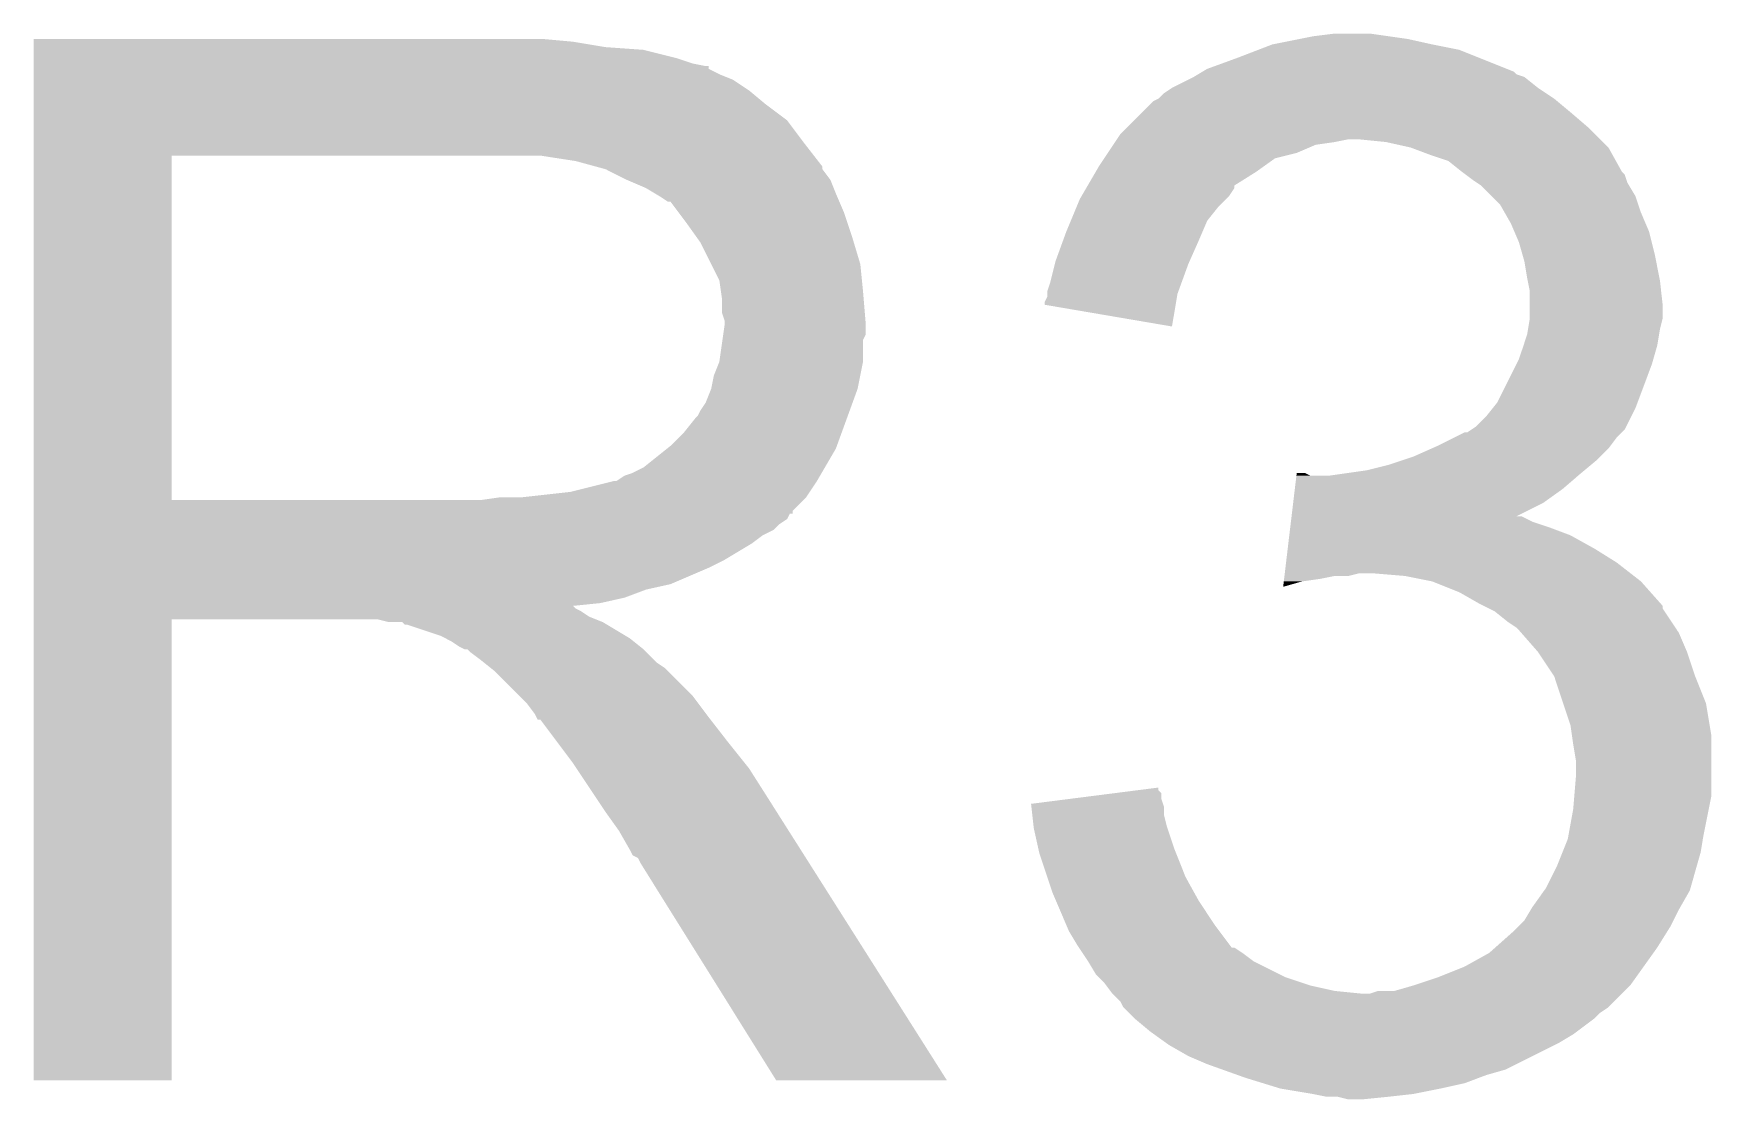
# Model space of a CAD drawing. Extents: x -0.05 to 0.95, y -0.15 to 2.1.
# Drawn here: x 0.675 to 0.7369, y 0.5293 to 0.5686 of the extents above; entities that cross this region are included whole.
import ezdxf

# ---------------------------------------------------------------- set-up
doc = ezdxf.new("R2010")
doc.units = 0
doc.layers.add('BOOST_CLICK_V100A_GTO', color=14, linetype='CONTINUOUS')

msp = doc.modelspace()

# ---------------------------------------------------------------- linework, layer by layer
at = {"layer": 'BOOST_CLICK_V100A_GTO'}
for points in [[(0.675001, 0.5683), (0.675001, 0.5684), (0.6949, 0.5683), (0.6938, 0.5684)], [(0.675001, 0.5681), (0.675001, 0.5683), (0.6961, 0.5681), (0.6949, 0.5683)], [(0.7207, 0.5682), (0.7217, 0.5684), (0.7266, 0.5682), (0.7257, 0.5684)], [(0.7217, 0.5684), (0.7222, 0.5685), (0.7257, 0.5684), (0.725, 0.5685)], [(0.7222, 0.5685), (0.723, 0.5686), (0.725, 0.5685), (0.7243, 0.5686)], [(0.675001, 0.568), (0.675001, 0.5681), (0.6975, 0.568), (0.6961, 0.5681)], [(0.675001, 0.5677), (0.675001, 0.568), (0.6987, 0.5677), (0.6975, 0.568)], [(0.675001, 0.5675), (0.675001, 0.5677), (0.6993, 0.5675), (0.6987, 0.5677)], [(0.7183, 0.5673), (0.7194, 0.5677), (0.72935, 0.5673), (0.72835, 0.5677)], [(0.7194, 0.5677), (0.72018, 0.568), (0.72835, 0.5677), (0.7276, 0.568)], [(0.72018, 0.568), (0.7207, 0.5682), (0.7276, 0.568), (0.7266, 0.5682)], [(0.675001, 0.5674), (0.675001, 0.5675), (0.6998, 0.5674), (0.6993, 0.5675)], [(0.675001, 0.567399), (0.675001, 0.5674), (0.6999, 0.567399), (0.6998, 0.5674)], [(0.675001, 0.5673), (0.675001, 0.567399), (0.699901, 0.5673), (0.6999, 0.567399)], [(0.675001, 0.5671), (0.675001, 0.5673), (0.7003, 0.5671), (0.699901, 0.5673)], [(0.675001, 0.5669), (0.675001, 0.5671), (0.7008, 0.5669), (0.7003, 0.5671)], [(0.7178, 0.567), (0.717966, 0.5671), (0.73, 0.567), (0.7297, 0.5671)], [(0.717966, 0.5671), (0.718133, 0.5672), (0.7297, 0.5671), (0.7296, 0.5672)], [(0.718133, 0.5672), (0.7183, 0.5673), (0.7296, 0.5672), (0.72935, 0.5673)], [(0.675001, 0.5665), (0.675001, 0.5669), (0.7014, 0.5665), (0.7008, 0.5669)], [(0.675001, 0.566), (0.675001, 0.5665), (0.702, 0.566), (0.7014, 0.5665)], [(0.7165, 0.5662), (0.7167, 0.5664), (0.7311, 0.5662), (0.7308, 0.5664)], [(0.7167, 0.5664), (0.717, 0.5666), (0.7308, 0.5664), (0.7305, 0.5666)], [(0.717, 0.5666), (0.7178, 0.567), (0.7305, 0.5666), (0.73, 0.567)], [(0.675001, 0.5654), (0.675001, 0.566), (0.7028, 0.5654), (0.702, 0.566)], [(0.7159, 0.5657), (0.7163, 0.5661), (0.7317, 0.5657), (0.73122, 0.5661)], [(0.7163, 0.5661), (0.7165, 0.5662), (0.73122, 0.5661), (0.7311, 0.5662)], [(0.675001, 0.5646), (0.675001, 0.5654), (0.7034, 0.5646), (0.7028, 0.5654)], [(0.7153, 0.5651), (0.7159, 0.5657), (0.7324, 0.5651), (0.7317, 0.5657)], [(0.675001, 0.5641), (0.675001, 0.5646), (0.703789, 0.5641), (0.7034, 0.5646)], [(0.714833, 0.5645), (0.7149, 0.5646), (0.7223, 0.5645), (0.723, 0.5646)], [(0.7149, 0.5646), (0.714967, 0.5647), (0.723, 0.5646), (0.7235, 0.5647)], [(0.714967, 0.5647), (0.7151, 0.5649), (0.7328, 0.5647), (0.7326, 0.5649)], [(0.7151, 0.5649), (0.7153, 0.5651), (0.7326, 0.5649), (0.7324, 0.5651)], [(0.7249, 0.5646), (0.7239, 0.5647), (0.7329, 0.5646), (0.7328, 0.5647)], [(0.7258, 0.5644), (0.7249, 0.5646), (0.7331, 0.5644), (0.7329, 0.5646)], [(0.675001, 0.564099), (0.675001, 0.5641), (0.6801, 0.564099), (0.6922, 0.5641)], [(0.675001, 0.551401), (0.675001, 0.564099), (0.6801, 0.551401), (0.6801, 0.564099)], [(0.695, 0.5639), (0.6937, 0.5641), (0.703944, 0.5639), (0.703789, 0.5641)], [(0.7143, 0.5637), (0.7145, 0.564), (0.72038, 0.5637), (0.7208, 0.564)], [(0.7145, 0.564), (0.714633, 0.5642), (0.7208, 0.564), (0.7216, 0.5642)], [(0.714633, 0.5642), (0.714833, 0.5645), (0.7216, 0.5642), (0.7223, 0.5645)], [(0.7266, 0.5641), (0.7258, 0.5644), (0.733267, 0.5641), (0.7331, 0.5644)], [(0.7272, 0.5639), (0.7266, 0.5641), (0.733378, 0.5639), (0.733267, 0.5641)], [(0.695734, 0.5637), (0.695, 0.5639), (0.7041, 0.5637), (0.703944, 0.5639)], [(0.6961, 0.5636), (0.695734, 0.5637), (0.7041, 0.5636), (0.7041, 0.5637)], [(0.6969, 0.5632), (0.696101, 0.5636), (0.7044, 0.5632), (0.7041, 0.5636)], [(0.713891, 0.562999), (0.714183, 0.5635), (0.7193, 0.562999), (0.7201, 0.5635)], [(0.714183, 0.5635), (0.7143, 0.5637), (0.7201, 0.5635), (0.72038, 0.5637)], [(0.7277, 0.5635), (0.7272, 0.5639), (0.7336, 0.5635), (0.733378, 0.5639)], [(0.727834, 0.5634), (0.7277, 0.5635), (0.7337, 0.5634), (0.7336, 0.5635)], [(0.7281, 0.5632), (0.727834, 0.5634), (0.733767, 0.5632), (0.7337, 0.5634)], [(0.6976, 0.5629), (0.6969, 0.5632), (0.70452, 0.5629), (0.7044, 0.5632)], [(0.697933, 0.5627), (0.6976, 0.5629), (0.7046, 0.5627), (0.70452, 0.5629)], [(0.6981, 0.5626), (0.697933, 0.5627), (0.704643, 0.5626), (0.7046, 0.5627)], [(0.713658, 0.5626), (0.713833, 0.5629), (0.7191, 0.5626), (0.7193, 0.5629)], [(0.713833, 0.5629), (0.713891, 0.562999), (0.7193, 0.5629), (0.7193, 0.562999)], [(0.72825, 0.5631), (0.7281, 0.5632), (0.7338, 0.5631), (0.733767, 0.5632)], [(0.7284, 0.563), (0.72825, 0.5631), (0.73386, 0.563), (0.7338, 0.5631)], [(0.7288, 0.5626), (0.7284, 0.563), (0.7341, 0.5626), (0.73386, 0.563)], [(0.6984, 0.5624), (0.6981, 0.5626), (0.704729, 0.5624), (0.704643, 0.5626)], [(0.6988, 0.562), (0.6985, 0.5624), (0.7049, 0.562), (0.704729, 0.5624)], [(0.713267, 0.5617), (0.713475, 0.5622), (0.7183, 0.5617), (0.7187, 0.5622)], [(0.713475, 0.5622), (0.7136, 0.5625), (0.7187, 0.5622), (0.719, 0.5625)], [(0.7136, 0.5625), (0.713658, 0.5626), (0.719, 0.5625), (0.7191, 0.5626)], [(0.7291, 0.5623), (0.7288, 0.5626), (0.7342, 0.5623), (0.7341, 0.5626)], [(0.729271, 0.562), (0.7291, 0.5623), (0.7343, 0.562), (0.7342, 0.5623)], [(0.6991, 0.5616), (0.6988, 0.562), (0.705033, 0.5616), (0.7049, 0.562)], [(0.699457, 0.5611), (0.6991, 0.5616), (0.7052, 0.5611), (0.705033, 0.5616)], [(0.7131, 0.5613), (0.713267, 0.5617), (0.718128, 0.5613), (0.7183, 0.5617)], [(0.7295, 0.5616), (0.729271, 0.562), (0.734471, 0.5616), (0.7343, 0.562)], [(0.729629, 0.5613), (0.7295, 0.5616), (0.7346, 0.5613), (0.734471, 0.5616)], [(0.6996, 0.5609), (0.699457, 0.5611), (0.70526, 0.5609), (0.7052, 0.5611)], [(0.7, 0.5601), (0.6996, 0.5609), (0.7055, 0.5601), (0.70526, 0.5609)], [(0.7127, 0.5602), (0.712991, 0.561), (0.717644, 0.5602), (0.718, 0.561)], [(0.712991, 0.561), (0.7131, 0.5613), (0.718, 0.561), (0.718128, 0.5613)], [(0.7298, 0.5609), (0.729629, 0.5613), (0.7347, 0.5609), (0.7346, 0.5613)], [(0.729914, 0.5605), (0.7298, 0.5609), (0.7348, 0.5605), (0.7347, 0.5609)], [(0.712675, 0.5601), (0.7127, 0.5602), (0.7176, 0.5601), (0.717644, 0.5602)], [(0.73, 0.5602), (0.729914, 0.5605), (0.73486, 0.5602), (0.7348, 0.5605)], [(0.7301, 0.5596), (0.73, 0.5602), (0.73498, 0.5596), (0.73486, 0.5602)], [(0.7003, 0.5595), (0.7, 0.5601), (0.70556, 0.5595), (0.7055, 0.5601)], [(0.7125, 0.5594), (0.712675, 0.5601), (0.717345, 0.5594), (0.7176, 0.5601)], [(0.73012, 0.5595), (0.7301, 0.5596), (0.735, 0.5595), (0.73498, 0.5596)], [(0.700357, 0.5591), (0.7003, 0.5595), (0.7056, 0.5591), (0.70556, 0.5595)], [(0.7004, 0.5588), (0.700357, 0.5591), (0.705625, 0.5588), (0.7056, 0.5591)], [(0.7124, 0.5591), (0.7125, 0.5594), (0.717236, 0.5591), (0.717345, 0.5594)], [(0.7124, 0.559), (0.7124, 0.5591), (0.7172, 0.559), (0.717236, 0.5591)], [(0.7124, 0.5589), (0.7124, 0.559), (0.717183, 0.5589), (0.7172, 0.559)], [(0.7302, 0.5591), (0.73012, 0.5595), (0.735044, 0.5591), (0.735, 0.5595)], [(0.7302, 0.5586), (0.7302, 0.5591), (0.7351, 0.5586), (0.735044, 0.5591)], [(0.7004, 0.5583), (0.7004, 0.5588), (0.705667, 0.5583), (0.705625, 0.5588)], [(0.7123, 0.5587), (0.7124, 0.5589), (0.71715, 0.5587), (0.717183, 0.5589)], [(0.7123, 0.558601), (0.7123, 0.5587), (0.717133, 0.558601), (0.71715, 0.5587)], [(0.716999, 0.5578), (0.7123, 0.558601), (0.716999, 0.5578), (0.717133, 0.558601)], [(0.7302, 0.5581), (0.7302, 0.5586), (0.7351, 0.5581), (0.7351, 0.5586)], [(0.7005, 0.558), (0.7004, 0.5583), (0.705692, 0.558), (0.705667, 0.5583)], [(0.700443, 0.5575), (0.7005, 0.5579), (0.7057, 0.5575), (0.7057, 0.5579)], [(0.7005, 0.5579), (0.7005, 0.558), (0.7057, 0.5579), (0.705692, 0.558)], [(0.730133, 0.5577), (0.7302, 0.5581), (0.735, 0.5577), (0.7351, 0.5581)], [(0.7003, 0.5565), (0.700414, 0.5573), (0.7056, 0.5565), (0.7056, 0.5573)], [(0.700414, 0.5573), (0.700443, 0.5575), (0.7056, 0.5573), (0.7057, 0.5575)], [(0.729967, 0.5571), (0.7301, 0.5575), (0.7349, 0.5571), (0.734967, 0.5575)], [(0.7301, 0.5575), (0.730133, 0.5577), (0.734967, 0.5575), (0.735, 0.5577)], [(0.7001, 0.556), (0.7003, 0.5565), (0.7055, 0.556), (0.7056, 0.5565)], [(0.7297, 0.5564), (0.7298, 0.5566), (0.7347, 0.5564), (0.734757, 0.5566)], [(0.7298, 0.5566), (0.729967, 0.5571), (0.734757, 0.5566), (0.7349, 0.5571)], [(0.7, 0.5555), (0.7001, 0.556), (0.7054, 0.5555), (0.7055, 0.556)], [(0.729, 0.555), (0.7297, 0.5564), (0.734175, 0.555), (0.7347, 0.5564)], [(0.6998, 0.555), (0.7, 0.5555), (0.705218, 0.555), (0.7054, 0.5555)], [(0.6995, 0.5545), (0.6996, 0.5547), (0.705036, 0.5545), (0.705109, 0.5547)], [(0.6996, 0.5547), (0.6998, 0.555), (0.705109, 0.5547), (0.705218, 0.555)], [(0.7286, 0.5545), (0.72884, 0.5548), (0.73395, 0.5545), (0.7341, 0.5548)], [(0.72884, 0.5548), (0.729, 0.555), (0.7341, 0.5548), (0.734175, 0.555)], [(0.699, 0.5539), (0.6994, 0.5544), (0.704818, 0.5539), (0.705, 0.5544)], [(0.6994, 0.5544), (0.6995, 0.5545), (0.705, 0.5544), (0.705036, 0.5545)], [(0.72805, 0.554), (0.7282, 0.5541), (0.7337, 0.554), (0.73375, 0.5541)], [(0.7282, 0.5541), (0.7286, 0.5545), (0.73375, 0.5541), (0.73395, 0.5545)], [(0.698375, 0.5533), (0.6985, 0.5534), (0.7046, 0.5533), (0.704636, 0.5534)], [(0.6985, 0.5534), (0.699, 0.5539), (0.704636, 0.5534), (0.704818, 0.5539)], [(0.726575, 0.5533), (0.7268, 0.5534), (0.7331, 0.5533), (0.733175, 0.5534)], [(0.7268, 0.5534), (0.7274, 0.5537), (0.733175, 0.5534), (0.7334, 0.5537)], [(0.7274, 0.5537), (0.7278, 0.5539), (0.7334, 0.5537), (0.7336, 0.5539)], [(0.7279, 0.5539), (0.72805, 0.554), (0.7336, 0.5539), (0.7337, 0.554)], [(0.6975, 0.5526), (0.698375, 0.5533), (0.704192, 0.5526), (0.7046, 0.5533)], [(0.725, 0.5527), (0.7256, 0.5529), (0.73246, 0.5527), (0.7327, 0.5529)], [(0.7256, 0.5529), (0.7259, 0.553), (0.7327, 0.5529), (0.7328, 0.553)], [(0.7259, 0.553), (0.726575, 0.5533), (0.7328, 0.553), (0.7331, 0.5533)], [(0.6965, 0.5521), (0.6968, 0.5523), (0.7039, 0.5521), (0.704017, 0.5523)], [(0.6968, 0.5523), (0.6971, 0.5524), (0.704017, 0.5523), (0.704075, 0.5524)], [(0.6971, 0.5524), (0.6975, 0.5526), (0.704075, 0.5524), (0.704192, 0.5526)], [(0.721529, 0.5518), (0.721589, 0.5523), (0.7314, 0.5518), (0.731983, 0.5523)], [(0.721589, 0.5523), (0.721601, 0.5524), (0.7221, 0.5523), (0.7219, 0.5524)], [(0.721601, 0.5524), (0.721601, 0.5524), (0.7219, 0.5524), (0.721601, 0.5524)], [(0.7228, 0.5523), (0.7235, 0.5524), (0.731983, 0.5523), (0.7321, 0.5524)], [(0.7235, 0.5524), (0.7242, 0.5525), (0.7321, 0.5524), (0.73222, 0.5525)], [(0.7242, 0.5525), (0.725, 0.5527), (0.73222, 0.5525), (0.73246, 0.5527)], [(0.693, 0.5515), (0.6948, 0.5517), (0.7035, 0.5515), (0.703633, 0.5517)], [(0.6948, 0.5517), (0.6964, 0.5521), (0.703633, 0.5517), (0.7039, 0.5521)], [(0.72147, 0.5513), (0.721529, 0.5518), (0.7307, 0.5513), (0.7314, 0.5518)], [(0.675001, 0.5514), (0.675001, 0.551401), (0.6915, 0.5514), (0.6801, 0.551401)], [(0.675001, 0.551), (0.675001, 0.5514), (0.703, 0.551), (0.7034, 0.5514)], [(0.675001, 0.5509), (0.675001, 0.551), (0.702999, 0.5509), (0.703, 0.551)], [(0.6915, 0.5514), (0.692199, 0.5515), (0.7034, 0.5514), (0.7035, 0.5515)], [(0.72141, 0.5508), (0.72147, 0.5513), (0.729704, 0.5508), (0.7307, 0.5513)], [(0.675001, 0.550899), (0.675001, 0.5509), (0.7029, 0.550899), (0.702999, 0.5509)], [(0.675001, 0.5507), (0.675001, 0.550899), (0.7028, 0.5507), (0.7029, 0.550899)], [(0.675001, 0.5505), (0.675001, 0.5507), (0.7025, 0.5505), (0.7028, 0.5507)], [(0.675001, 0.5503), (0.675001, 0.5505), (0.7023, 0.5503), (0.7025, 0.5505)], [(0.675001, 0.5501), (0.675001, 0.5503), (0.7019, 0.5501), (0.7023, 0.5503)], [(0.721326, 0.5501), (0.721362, 0.5504), (0.7317, 0.5501), (0.7309, 0.5504)], [(0.721362, 0.5504), (0.721386, 0.5506), (0.7309, 0.5504), (0.7303, 0.5506)], [(0.721386, 0.5506), (0.72141, 0.5508), (0.7303, 0.5506), (0.7299, 0.5508)], [(0.72141, 0.5508), (0.72141, 0.5508), (0.7299, 0.5508), (0.729704, 0.5508)], [(0.675, 0.5492), (0.675001, 0.5498), (0.7005, 0.5492), (0.7015, 0.5498)], [(0.675001, 0.5498), (0.675001, 0.5501), (0.7015, 0.5498), (0.7019, 0.5501)], [(0.721267, 0.5496), (0.721326, 0.5501), (0.7326, 0.5496), (0.7317, 0.5501)], [(0.675, 0.5489), (0.675, 0.5492), (0.6999, 0.5489), (0.7005, 0.5492)], [(0.72116, 0.5487), (0.721207, 0.5491), (0.733914, 0.5487), (0.7334, 0.5491)], [(0.721207, 0.5491), (0.721267, 0.5496), (0.7334, 0.5491), (0.7326, 0.5496)], [(0.675, 0.5483), (0.675, 0.5489), (0.6985, 0.5483), (0.6999, 0.5489)], [(0.721124, 0.5484), (0.721136, 0.5485), (0.7218, 0.5484), (0.7225, 0.5485)], [(0.721136, 0.5485), (0.721148, 0.5486), (0.7225, 0.5485), (0.723, 0.5486)], [(0.721148, 0.5486), (0.72116, 0.5487), (0.7235, 0.5486), (0.7239, 0.5487)], [(0.7256, 0.5486), (0.7244, 0.5487), (0.734043, 0.5486), (0.733914, 0.5487)], [(0.7266, 0.5484), (0.7256, 0.5486), (0.7343, 0.5484), (0.734043, 0.5486)], [(0.675, 0.5481), (0.675, 0.5483), (0.6976, 0.5481), (0.6985, 0.5483)], [(0.675, 0.5478), (0.675, 0.5481), (0.6968, 0.5478), (0.6976, 0.5481)], [(0.7211, 0.548201), (0.721124, 0.5484), (0.7211, 0.548201), (0.7218, 0.5484)], [(0.7276, 0.548), (0.7266, 0.5484), (0.734656, 0.548), (0.7343, 0.5484)], [(0.7283, 0.5476), (0.7276, 0.548), (0.735011, 0.5476), (0.734656, 0.548)], [(0.675, 0.5476), (0.675, 0.5478), (0.6959, 0.5476), (0.6968, 0.5478)], [(0.675, 0.547498), (0.675, 0.5476), (0.694901, 0.547498), (0.6959, 0.5476)], [(0.675, 0.5474), (0.675, 0.547498), (0.695, 0.5474), (0.694901, 0.547498)], [(0.675, 0.5473), (0.675, 0.5474), (0.6952, 0.5473), (0.695, 0.5474)], [(0.675, 0.5471), (0.675, 0.5473), (0.6955, 0.5471), (0.6952, 0.5473)], [(0.7285, 0.5475), (0.7283, 0.5476), (0.7351, 0.5475), (0.735011, 0.5476)], [(0.728701, 0.5474), (0.7285, 0.5475), (0.7351, 0.5474), (0.7351, 0.5475)], [(0.7289, 0.5473), (0.728701, 0.5474), (0.735167, 0.5473), (0.7351, 0.5474)], [(0.7294, 0.5469), (0.7289, 0.5473), (0.735433, 0.5469), (0.735167, 0.5473)], [(0.675, 0.547), (0.675, 0.5471), (0.69575, 0.547), (0.6955, 0.5471)], [(0.675, 0.546999), (0.675, 0.547), (0.6801, 0.546999), (0.6877, 0.547)], [(0.675, 0.530001), (0.675, 0.546999), (0.680099, 0.530001), (0.6801, 0.546999)], [(0.6881, 0.5469), (0.6877, 0.547), (0.696, 0.5469), (0.69575, 0.547)], [(0.6887, 0.5468), (0.6886, 0.5469), (0.696166, 0.5468), (0.696, 0.5469)], [(0.6888, 0.5468), (0.6887, 0.5468), (0.696167, 0.5468), (0.696166, 0.5468)], [(0.69, 0.5464), (0.6888, 0.5468), (0.696833, 0.5464), (0.696167, 0.5468)], [(0.7297, 0.5467), (0.7294, 0.5469), (0.735567, 0.5467), (0.735433, 0.5469)], [(0.7298, 0.5466), (0.7297, 0.5467), (0.735633, 0.5466), (0.735567, 0.5467)], [(0.729888, 0.5465), (0.7298, 0.5466), (0.7357, 0.5465), (0.735633, 0.5466)], [(0.6902, 0.5463), (0.69, 0.5464), (0.697, 0.5463), (0.696833, 0.5464)], [(0.6904, 0.5462), (0.6902, 0.5463), (0.697125, 0.5462), (0.697, 0.5463)], [(0.6907, 0.546), (0.6904, 0.5462), (0.697375, 0.546), (0.697125, 0.5462)], [(0.6909, 0.5459), (0.6907, 0.546), (0.6975, 0.5459), (0.697375, 0.546)], [(0.7305, 0.5458), (0.729888, 0.5465), (0.736, 0.5458), (0.7357, 0.5465)], [(0.6911, 0.5458), (0.691, 0.5459), (0.6976, 0.5458), (0.6975, 0.5459)], [(0.6915, 0.5455), (0.6911, 0.5458), (0.6979, 0.5455), (0.6976, 0.5458)], [(0.691625, 0.5454), (0.6915, 0.5455), (0.698, 0.5454), (0.6979, 0.5455)], [(0.691875, 0.5452), (0.691625, 0.5454), (0.6983, 0.5452), (0.698, 0.5454)], [(0.7311, 0.5449), (0.7305, 0.5458), (0.7363, 0.5449), (0.736, 0.5458)], [(0.692, 0.5451), (0.691875, 0.5452), (0.6984, 0.5451), (0.6983, 0.5452)], [(0.6929, 0.5442), (0.692, 0.5451), (0.6993, 0.5442), (0.6984, 0.5451)], [(0.731433, 0.5439), (0.7311, 0.5449), (0.7367, 0.5439), (0.7363, 0.5449)], [(0.6932, 0.5439), (0.6929, 0.5442), (0.699525, 0.5439), (0.6993, 0.5442)], [(0.6935, 0.5435), (0.6932, 0.5439), (0.699825, 0.5435), (0.699525, 0.5439)], [(0.69355, 0.5434), (0.6935, 0.5435), (0.6999, 0.5434), (0.699825, 0.5435)], [(0.7317, 0.5431), (0.731433, 0.5439), (0.736833, 0.5431), (0.7367, 0.5439)], [(0.6936, 0.543301), (0.69355, 0.5434), (0.699977, 0.543301), (0.6999, 0.5434)], [(0.6937, 0.5433), (0.6936, 0.543301), (0.699978, 0.5433), (0.699977, 0.543301)], [(0.6943, 0.5425), (0.6937, 0.5433), (0.7006, 0.5425), (0.699978, 0.5433)], [(0.731757, 0.5427), (0.7317, 0.5431), (0.7369, 0.5427), (0.736833, 0.5431)], [(0.6949, 0.5417), (0.6943, 0.5425), (0.70124, 0.5417), (0.7006, 0.5425)], [(0.7318, 0.5424), (0.731757, 0.5427), (0.7369, 0.5424), (0.7369, 0.5427)], [(0.7319, 0.5418), (0.7318, 0.5424), (0.7369, 0.5418), (0.7369, 0.5424)], [(0.695033, 0.5415), (0.6949, 0.5417), (0.7014, 0.5415), (0.70124, 0.5417)], [(0.7319, 0.5412), (0.7319, 0.5418), (0.7369, 0.5412), (0.7369, 0.5418)], [(0.695767, 0.5404), (0.695033, 0.5415), (0.7021, 0.5404), (0.7014, 0.5415)], [(0.731842, 0.5405), (0.7319, 0.5412), (0.7369, 0.5405), (0.7369, 0.5412)], [(0.6961, 0.5399), (0.695767, 0.5404), (0.702417, 0.5399), (0.7021, 0.5404)], [(0.7118, 0.540199), (0.713374, 0.5404), (0.716667, 0.540199), (0.7166, 0.5404)], [(0.713374, 0.5404), (0.71494, 0.5406), (0.7166, 0.5404), (0.7166, 0.5406)], [(0.71494, 0.5406), (0.715723, 0.5407), (0.7166, 0.5406), (0.7165, 0.5407)], [(0.715723, 0.5407), (0.7165, 0.540799), (0.7165, 0.5407), (0.7165, 0.540799)], [(0.7318, 0.54), (0.731842, 0.5405), (0.7368, 0.54), (0.7369, 0.5405)], [(0.6966, 0.5392), (0.6961, 0.5399), (0.702861, 0.5392), (0.702417, 0.5399)], [(0.711811, 0.5401), (0.7118, 0.540199), (0.7167, 0.5401), (0.716667, 0.540199)], [(0.711844, 0.5398), (0.711811, 0.5401), (0.7167, 0.5398), (0.7167, 0.5401)], [(0.711889, 0.5394), (0.711844, 0.5398), (0.7168, 0.5394), (0.7167, 0.5398)], [(0.731618, 0.539), (0.7318, 0.54), (0.7366, 0.539), (0.7368, 0.54)], [(0.697, 0.5385), (0.6966, 0.5392), (0.703306, 0.5385), (0.702861, 0.5392)], [(0.7119, 0.5393), (0.711889, 0.5394), (0.716833, 0.5393), (0.7168, 0.5394)], [(0.712078, 0.5385), (0.7119, 0.5393), (0.7171, 0.5385), (0.716833, 0.5393)], [(0.7314, 0.5384), (0.7316, 0.5389), (0.7365, 0.5384), (0.736583, 0.5389)], [(0.7316, 0.5389), (0.731618, 0.539), (0.736583, 0.5389), (0.7366, 0.539)], [(0.6971, 0.5383), (0.697, 0.5385), (0.703432, 0.5383), (0.703306, 0.5385)], [(0.6973, 0.5382), (0.6971, 0.5383), (0.703496, 0.5382), (0.703432, 0.5383)], [(0.6974, 0.538), (0.6973, 0.5382), (0.703623, 0.538), (0.703496, 0.5382)], [(0.7024, 0.53), (0.6974, 0.538), (0.708698, 0.53), (0.703623, 0.538)], [(0.7121, 0.5384), (0.712078, 0.5385), (0.71714, 0.5384), (0.7171, 0.5385)], [(0.7124, 0.5375), (0.7121, 0.5384), (0.7175, 0.5375), (0.71714, 0.5384)], [(0.7312, 0.5379), (0.7314, 0.5384), (0.736357, 0.5379), (0.7365, 0.5384)], [(0.7126, 0.5369), (0.7124, 0.5375), (0.717833, 0.5369), (0.7175, 0.5375)], [(0.7308, 0.5371), (0.7312, 0.5379), (0.736129, 0.5371), (0.736357, 0.5379)], [(0.712729, 0.5366), (0.7126, 0.5369), (0.718, 0.5366), (0.717833, 0.5369)], [(0.7303, 0.5364), (0.730728, 0.537), (0.735757, 0.5364), (0.7361, 0.537)], [(0.730728, 0.537), (0.7308, 0.5371), (0.7361, 0.537), (0.736129, 0.5371)], [(0.713114, 0.5357), (0.712729, 0.5366), (0.7186, 0.5357), (0.718, 0.5366)], [(0.73, 0.5359), (0.73024, 0.5363), (0.7355, 0.5359), (0.7357, 0.5363)], [(0.73024, 0.5363), (0.7303, 0.5364), (0.7357, 0.5363), (0.735757, 0.5364)], [(0.7132, 0.5355), (0.713114, 0.5357), (0.71875, 0.5355), (0.7186, 0.5357)], [(0.7135, 0.535), (0.7132, 0.5355), (0.719125, 0.535), (0.71875, 0.5355)], [(0.728925, 0.5349), (0.7296, 0.5355), (0.7349, 0.5349), (0.735275, 0.5355)], [(0.7296, 0.5355), (0.7298, 0.5357), (0.735275, 0.5355), (0.7354, 0.5357)], [(0.7298, 0.5357), (0.73, 0.5359), (0.7354, 0.5357), (0.7355, 0.5359)], [(0.713567, 0.5349), (0.7135, 0.535), (0.7192, 0.5349), (0.719125, 0.535)], [(0.7137, 0.5347), (0.713567, 0.5349), (0.7196, 0.5347), (0.7193, 0.5349)], [(0.713567, 0.5349), (0.713567, 0.5349), (0.7193, 0.5349), (0.7192, 0.5349)], [(0.7287, 0.5347), (0.728925, 0.5349), (0.734757, 0.5347), (0.7349, 0.5349)], [(0.7139, 0.5344), (0.7137, 0.5347), (0.72, 0.5344), (0.7196, 0.5347)], [(0.7142, 0.5339), (0.7139, 0.5344), (0.721, 0.5339), (0.72, 0.5344)], [(0.7268, 0.5338), (0.7278, 0.5342), (0.734114, 0.5338), (0.7344, 0.5342)], [(0.7278, 0.5342), (0.7287, 0.5347), (0.7344, 0.5342), (0.734757, 0.5347)], [(0.7143, 0.5338), (0.7142, 0.5339), (0.7212, 0.5338), (0.721, 0.5339)], [(0.7145, 0.5336), (0.7143, 0.5338), (0.7218, 0.5336), (0.7212, 0.5338)], [(0.714575, 0.5335), (0.7145, 0.5336), (0.7221, 0.5335), (0.7218, 0.5336)], [(0.7259, 0.5335), (0.7268, 0.5338), (0.7339, 0.5335), (0.734114, 0.5338)], [(0.714725, 0.5333), (0.714575, 0.5335), (0.723, 0.5333), (0.7221, 0.5335)], [(0.7148, 0.5332), (0.714725, 0.5333), (0.723999, 0.5332), (0.723, 0.5333)], [(0.7151, 0.5329), (0.7148, 0.5332), (0.7333, 0.5329), (0.7336, 0.5332)], [(0.7148, 0.5332), (0.7148, 0.5332), (0.724, 0.5332), (0.723999, 0.5332)], [(0.7243, 0.5332), (0.7246, 0.5333), (0.7336, 0.5332), (0.7337, 0.5333)], [(0.7252, 0.5333), (0.7259, 0.5335), (0.7337, 0.5333), (0.7339, 0.5335)], [(0.7152, 0.5327), (0.7151, 0.5329), (0.7331, 0.5327), (0.7333, 0.5329)], [(0.7154, 0.5325), (0.7152, 0.5327), (0.7328, 0.5325), (0.7331, 0.5327)], [(0.7156, 0.5323), (0.7154, 0.5325), (0.7326, 0.5323), (0.7328, 0.5325)], [(0.7162, 0.5318), (0.7156, 0.5323), (0.731933, 0.5318), (0.7326, 0.5323)], [(0.71634, 0.5317), (0.7162, 0.5318), (0.7318, 0.5317), (0.731933, 0.5318)], [(0.71676, 0.5314), (0.71634, 0.5317), (0.7313, 0.5314), (0.7318, 0.5317)], [(0.7169, 0.5313), (0.71676, 0.5314), (0.7311, 0.5313), (0.7313, 0.5314)], [(0.7176, 0.5309), (0.7169, 0.5313), (0.7303, 0.5309), (0.7311, 0.5313)], [(0.7183, 0.5306), (0.7176, 0.5309), (0.7297, 0.5306), (0.7303, 0.5309)], [(0.71886, 0.5304), (0.7183, 0.5306), (0.7293, 0.5304), (0.7297, 0.5306)], [(0.680099, 0.53), (0.675, 0.530001), (0.680099, 0.53), (0.680099, 0.530001)], [(0.708698, 0.53), (0.708698, 0.53), (0.708698, 0.53), (0.7024, 0.53)], [(0.71942, 0.5302), (0.71886, 0.5304), (0.7286, 0.5302), (0.7293, 0.5304)], [(0.7197, 0.5301), (0.71942, 0.5302), (0.728333, 0.5301), (0.7286, 0.5302)], [(0.72035, 0.5299), (0.7197, 0.5301), (0.7278, 0.5299), (0.728333, 0.5301)], [(0.721, 0.5297), (0.72035, 0.5299), (0.7269, 0.5297), (0.7278, 0.5299)], [(0.7222, 0.5295), (0.721, 0.5297), (0.7259, 0.5295), (0.7269, 0.5297)], [(0.7227, 0.5294), (0.7222, 0.5295), (0.725, 0.5294), (0.7259, 0.5295)], [(0.7235, 0.5293), (0.7231, 0.5294), (0.724, 0.5293), (0.725, 0.5294)]]:
    msp.add_solid(points, dxfattribs=at)

doc.saveas('drawing.dxf')
